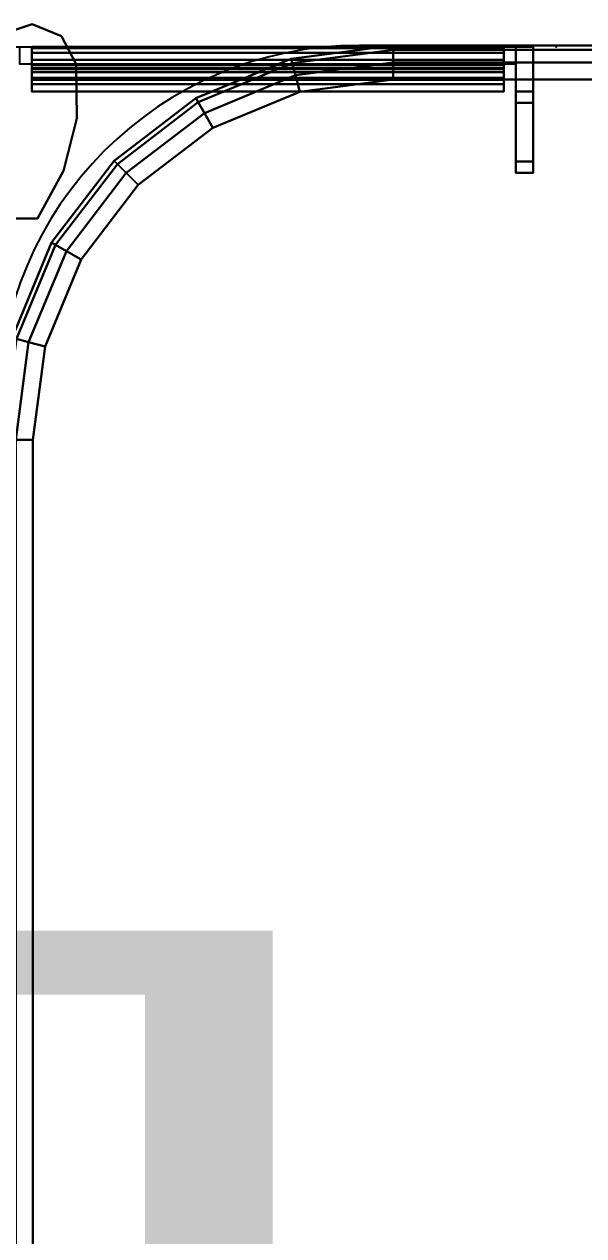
# Model space of a CAD drawing. Extents: x -170 to 1783, y -20 to 1205.
# Drawn here: x 22.719 to 24.66, y 1048.282 to 1052.484 of the extents above; entities that cross this region are included whole.
import ezdxf
from ezdxf.enums import TextEntityAlignment as Align

# ---------------------------------------------------------------- set-up
doc = ezdxf.new("R2010")
doc.units = 0
doc.header["$LTSCALE"] = 96
doc.header["$MEASUREMENT"] = 0
for name, color, linetype in [('A-FURN-3-PANEL-RACE', 7, 'Continuous'), ('A-FURN-3-PANEL-TRIM', 7, 'Continuous'), ('A-FURN-3-WKSF-TOP', 7, 'Continuous'), ('A-FURN-3-WKSF-TRIM', 7, 'Continuous'), ('A-FURN-P-WKSF', 7, 'Continuous'), ('MAIN_PANEL', 7, 'Continuous'), ('MAIN_PANEL_COMP', 7, 'Continuous'), ('MAIN_WKSURF', 7, 'Continuous'), ('SM', 7, 'Continuous')]:
    doc.layers.add(name, color=color, linetype=linetype)

# ---------------------------------------------------------------- blocks, each defined once
blk = doc.blocks.new('EC-EFN-244')
at = {"layer": 'A-FURN-3-PANEL-TRIM', "color": 60, "linetype": 'Continuous'}
for points in [[(23.4, -0.1348, 3.8013), (23.4, 0.3185, 3.8013), (23.4, 0.3185, 4.013), (23.4, -0.1348, 4.013)], [(24.0395, -0.0114, 3.8013), (24.0735, -0.1159, 3.8013), (24.0735, -0.1159, 4.013), (24.0395, -0.0114, 4.013)], [(24.0735, -0.1159, 3.8013), (24.0322, -0.2178, 3.8013), (24.0322, -0.2178, 4.013), (24.0735, -0.1159, 4.013)], [(23.5649, -0.2249, 3.8013), (23.4, -0.1348, 3.8013), (23.4, -0.1348, 4.013), (23.5649, -0.2249, 4.013)], [(23.7471, -0.2706, 3.8013), (23.5649, -0.2249, 3.8013), (23.5649, -0.2249, 4.013), (23.7471, -0.2706, 4.013)], [(24.0322, -0.2178, 3.8013), (23.935, -0.269, 3.8013), (23.935, -0.269, 4.013), (24.0322, -0.2178, 4.013)], [(23.935, -0.269, 3.8013), (23.7471, -0.2706, 3.8013), (23.7471, -0.2706, 4.013), (23.935, -0.269, 4.013)]]:
    blk.add_3dface(points, dxfattribs=at)
for points, invisible_edges in [([(23.9, 0.3185, 3.8013), (23.4, -0.1348, 3.8013), (23.9639, 0.0847, 3.8013), (23.9163, 0.1973, 3.8013)], 3), ([(23.9, 0.3185, 4.013), (23.9163, 0.1973, 4.013), (23.9639, 0.0847, 4.013), (23.4, -0.1348, 4.013)], 12), ([(23.9, 0.3185, 3.8013), (23.4, 0.3185, 3.8013), (23.4, -0.1348, 3.8013)], 12), ([(23.4, -0.1348, 4.013), (23.4, 0.3185, 4.013), (23.9, 0.3185, 4.013)], 12), ([(23.9639, 0.0847, 3.8013), (23.4, -0.1348, 3.8013), (24.0735, -0.1159, 3.8013), (24.0395, -0.0114, 3.8013)], 3), ([(23.9639, 0.0847, 4.013), (24.0395, -0.0114, 4.013), (24.0735, -0.1159, 4.013), (23.4, -0.1348, 4.013)], 12), ([(24.0735, -0.1159, 3.8013), (23.4, -0.1348, 3.8013), (23.935, -0.269, 3.8013), (24.0322, -0.2178, 3.8013)], 3), ([(24.0735, -0.1159, 4.013), (24.0322, -0.2178, 4.013), (23.935, -0.269, 4.013), (23.4, -0.1348, 4.013)], 12), ([(23.935, -0.269, 3.8013), (23.4, -0.1348, 3.8013), (23.5649, -0.2249, 3.8013), (23.7471, -0.2706, 3.8013)], 1), ([(23.935, -0.269, 4.013), (23.7471, -0.2706, 4.013), (23.5649, -0.2249, 4.013), (23.4, -0.1348, 4.013)], 8)]:
    blk.add_3dface(points, dxfattribs=dict(at, invisible_edges=invisible_edges))
blk = doc.blocks.new('EC-WYC-46-2424-T')
at = {"layer": 'A-FURN-3-WKSF-TOP', "color": 60, "linetype": 'Continuous'}
for points, invisible_edges in [([(47.882, -28.1146, 27.75), (24.118, -34.22, 27.75), (24.118, -70.632, 27.75), (47.882, -70.632, 27.75)], 5), ([(47.882, -28.1146, 29), (47.882, -70.632, 29), (24.118, -70.632, 29), (24.118, -34.22, 29)], 10), ([(24.118, -70.632, 27.75), (24.1606, -70.9555, 27.75), (47.8394, -70.9555, 27.75), (47.882, -70.632, 27.75)], 10), ([(24.118, -70.632, 29), (47.882, -70.632, 29), (47.8394, -70.9555, 29), (24.1606, -70.9555, 29)], 5), ([(47.7145, -71.257, 27.75), (47.8394, -70.9555, 27.75), (24.1606, -70.9555, 27.75), (24.2855, -71.257, 27.75)], 10), ([(47.7145, -71.257, 29), (24.2855, -71.257, 29), (24.1606, -70.9555, 29), (47.8394, -70.9555, 29)], 5), ([(24.2855, -71.257, 27.75), (24.4841, -71.5159, 27.75), (47.5159, -71.5159, 27.75), (47.7145, -71.257, 27.75)], 10), ([(24.2855, -71.257, 29), (47.7145, -71.257, 29), (47.5159, -71.5159, 29), (24.4841, -71.5159, 29)], 5), ([(47.257, -71.7145, 27.75), (47.5159, -71.5159, 27.75), (24.4841, -71.5159, 27.75), (24.743, -71.7145, 27.75)], 10), ([(47.257, -71.7145, 29), (24.743, -71.7145, 29), (24.4841, -71.5159, 29), (47.5159, -71.5159, 29)], 5), ([(24.743, -71.7145, 27.75), (25.0445, -71.8394, 27.75), (46.9555, -71.8394, 27.75), (47.257, -71.7145, 27.75)], 10), ([(24.743, -71.7145, 29), (47.257, -71.7145, 29), (46.9555, -71.8394, 29), (25.0445, -71.8394, 29)], 5), ([(46.632, -71.882, 27.75), (46.9555, -71.8394, 27.75), (25.0445, -71.8394, 27.75), (25.368, -71.882, 27.75)], 2), ([(46.632, -71.882, 29), (25.368, -71.882, 29), (25.0445, -71.8394, 29), (46.9555, -71.8394, 29)], 4)]:
    blk.add_3dface(points, dxfattribs=dict(at, invisible_edges=invisible_edges))
at = {"layer": 'A-FURN-3-WKSF-TRIM', "color": 40, "linetype": 'Continuous'}
for points in [[(47.882, -28.1146, 29), (47.941, -28.1146, 28.9842), (47.941, -70.632, 28.9842), (47.882, -70.632, 29)], [(47.941, -28.1146, 27.7658), (47.882, -28.1146, 27.75), (47.882, -70.632, 27.75), (47.941, -70.632, 27.7658)], [(47.882, -70.632, 29), (47.941, -70.632, 28.9842), (47.8964, -70.9708, 28.9842), (47.8394, -70.9555, 29)], [(47.941, -70.632, 27.7658), (47.882, -70.632, 27.75), (47.8394, -70.9555, 27.75), (47.8964, -70.9708, 27.7658)], [(47.941, -70.632, 28.9842), (47.9842, -70.632, 28.941), (47.9381, -70.982, 28.941), (47.8964, -70.9708, 28.9842)], [(47.9842, -70.632, 27.809), (47.941, -70.632, 27.7658), (47.8964, -70.9708, 27.7658), (47.9381, -70.982, 27.809)], [(47.8394, -70.9555, 29), (47.8964, -70.9708, 28.9842), (47.7656, -71.2865, 28.9842), (47.7145, -71.257, 29)], [(47.8964, -70.9708, 27.7658), (47.8394, -70.9555, 27.75), (47.7145, -71.257, 27.75), (47.7656, -71.2865, 27.7658)], [(47.8964, -70.9708, 28.9842), (47.9381, -70.982, 28.941), (47.803, -71.3081, 28.941), (47.7656, -71.2865, 28.9842)], [(47.9381, -70.982, 27.809), (47.8964, -70.9708, 27.7658), (47.7656, -71.2865, 27.7658), (47.803, -71.3081, 27.809)], [(47.9381, -70.982, 28.941), (47.9534, -70.9861, 28.882), (47.8167, -71.316, 28.882), (47.803, -71.3081, 28.941)], [(47.9534, -70.9861, 27.868), (47.9381, -70.982, 27.809), (47.803, -71.3081, 27.809), (47.8167, -71.316, 27.868)], [(47.9534, -70.9861, 28.882), (47.9534, -70.9861, 27.868), (47.8167, -71.316, 27.868), (47.8167, -71.316, 28.882)], [(47.7145, -71.257, 29), (47.7656, -71.2865, 28.9842), (47.5576, -71.5576, 28.9842), (47.5159, -71.5159, 29)], [(47.7656, -71.2865, 27.7658), (47.7145, -71.257, 27.75), (47.5159, -71.5159, 27.75), (47.5576, -71.5576, 27.7658)], [(47.7656, -71.2865, 28.9842), (47.803, -71.3081, 28.941), (47.5881, -71.5881, 28.941), (47.5576, -71.5576, 28.9842)], [(47.803, -71.3081, 27.809), (47.7656, -71.2865, 27.7658), (47.5576, -71.5576, 27.7658), (47.5881, -71.5881, 27.809)], [(47.803, -71.3081, 28.941), (47.8167, -71.316, 28.882), (47.5993, -71.5993, 28.882), (47.5881, -71.5881, 28.941)], [(47.8167, -71.316, 27.868), (47.803, -71.3081, 27.809), (47.5881, -71.5881, 27.809), (47.5993, -71.5993, 27.868)], [(47.8167, -71.316, 28.882), (47.8167, -71.316, 27.868), (47.5993, -71.5993, 27.868), (47.5993, -71.5993, 28.882)], [(47.5159, -71.5159, 29), (47.5576, -71.5576, 28.9842), (47.2865, -71.7656, 28.9842), (47.257, -71.7145, 29)], [(47.5576, -71.5576, 27.7658), (47.5159, -71.5159, 27.75), (47.257, -71.7145, 27.75), (47.2865, -71.7656, 27.7658)], [(47.5576, -71.5576, 28.9842), (47.5881, -71.5881, 28.941), (47.3081, -71.803, 28.941), (47.2865, -71.7656, 28.9842)], [(47.5881, -71.5881, 27.809), (47.5576, -71.5576, 27.7658), (47.2865, -71.7656, 27.7658), (47.3081, -71.803, 27.809)], [(47.5881, -71.5881, 28.941), (47.5993, -71.5993, 28.882), (47.316, -71.8167, 28.882), (47.3081, -71.803, 28.941)], [(47.5993, -71.5993, 27.868), (47.5881, -71.5881, 27.809), (47.3081, -71.803, 27.809), (47.316, -71.8167, 27.868)], [(47.5993, -71.5993, 28.882), (47.5993, -71.5993, 27.868), (47.316, -71.8167, 27.868), (47.316, -71.8167, 28.882)], [(47.257, -71.7145, 29), (47.2865, -71.7656, 28.9842), (46.9708, -71.8964, 28.9842), (46.9555, -71.8394, 29)], [(47.2865, -71.7656, 27.7658), (47.257, -71.7145, 27.75), (46.9555, -71.8394, 27.75), (46.9708, -71.8964, 27.7658)], [(47.2865, -71.7656, 28.9842), (47.3081, -71.803, 28.941), (46.982, -71.9381, 28.941), (46.9708, -71.8964, 28.9842)], [(47.3081, -71.803, 27.809), (47.2865, -71.7656, 27.7658), (46.9708, -71.8964, 27.7658), (46.982, -71.9381, 27.809)], [(47.3081, -71.803, 28.941), (47.316, -71.8167, 28.882), (46.9861, -71.9534, 28.882), (46.982, -71.9381, 28.941)], [(47.316, -71.8167, 27.868), (47.3081, -71.803, 27.809), (46.982, -71.9381, 27.809), (46.9861, -71.9534, 27.868)], [(46.9555, -71.8394, 29), (46.9708, -71.8964, 28.9842), (46.632, -71.941, 28.9842), (46.632, -71.882, 29)], [(46.9708, -71.8964, 27.7658), (46.9555, -71.8394, 27.75), (46.632, -71.882, 27.75), (46.632, -71.941, 27.7658)], [(47.316, -71.8167, 28.882), (47.316, -71.8167, 27.868), (46.9861, -71.9534, 27.868), (46.9861, -71.9534, 28.882)], [(46.632, -71.882, 29), (46.632, -71.941, 28.9842), (25.368, -71.941, 28.9842), (25.368, -71.882, 29)], [(46.632, -71.941, 27.7658), (46.632, -71.882, 27.75), (25.368, -71.882, 27.75), (25.368, -71.941, 27.7658)], [(46.9708, -71.8964, 28.9842), (46.982, -71.9381, 28.941), (46.632, -71.9842, 28.941), (46.632, -71.941, 28.9842)], [(46.982, -71.9381, 27.809), (46.9708, -71.8964, 27.7658), (46.632, -71.941, 27.7658), (46.632, -71.9842, 27.809)], [(46.632, -71.941, 28.9842), (46.632, -71.9842, 28.941), (25.368, -71.9842, 28.941), (25.368, -71.941, 28.9842)], [(46.632, -71.9842, 27.809), (46.632, -71.941, 27.7658), (25.368, -71.941, 27.7658), (25.368, -71.9842, 27.809)], [(46.982, -71.9381, 28.941), (46.9861, -71.9534, 28.882), (46.632, -72, 28.882), (46.632, -71.9842, 28.941)], [(46.9861, -71.9534, 27.868), (46.982, -71.9381, 27.809), (46.632, -71.9842, 27.809), (46.632, -72, 27.868)], [(46.632, -71.9842, 28.941), (46.632, -72, 28.882), (25.368, -72, 28.882), (25.368, -71.9842, 28.941)], [(46.632, -72, 27.868), (46.632, -71.9842, 27.809), (25.368, -71.9842, 27.809), (25.368, -72, 27.868)], [(46.9861, -71.9534, 28.882), (46.9861, -71.9534, 27.868), (46.632, -72, 27.868), (46.632, -72, 28.882)], [(46.632, -72, 28.882), (46.632, -72, 27.868), (25.368, -72, 27.868), (25.368, -72, 28.882)]]:
    blk.add_3dface(points, dxfattribs=at)
at = {"layer": 'A-FURN-P-WKSF', "color": 7, "linetype": 'Continuous'}
blk.add_line((25.25, -72), (46.75, -72), dxfattribs=at)
blk.add_arc((46.75, -70.75), 1.25, 270, 360, dxfattribs=at)
blk = doc.blocks.new('EC-EC-1')
at = {"layer": 'A-FURN-3-PANEL-RACE', "color": 40, "linetype": 'Continuous'}
for points, invisible_edges in [([(0, 0, 3.515), (0, 0, 0.3963), (0, 1.8399, 0.3963), (0, 1.8399, 3.515)], 8), ([(0.155, 1.8399, 3.1951), (0, 1.8399, 3.515), (0, 1.8399, 0.3963), (0.155, 1.8399, 1.4986)], 5), ([(0.1945, 1.8399, 1.4986), (0.155, 1.8399, 1.4986), (0, 1.8399, 0.3963), (0.438, 1.8399, 0.3963)], 10), ([(0.438, 1.8399, 3.245), (0.438, 1.8399, 3.515), (0, 1.8399, 3.515), (0.155, 1.8399, 3.1951)], 4), ([(0.438, 1.7799, 3.515), (0, 1.7799, 3.515), (0, 1.8399, 3.515), (0.438, 1.8399, 3.515)], 2), ([(0.3985, 1.8399, 1.7894), (0.1945, 1.8399, 1.4986), (0.438, 1.8399, 0.3963), (0.438, 1.8399, 1.7894)], 2), ([(0.438, 1.8399, 0.3963), (0.438, 1.7799, 0.4563), (0.438, 1.7799, 1.7894), (0.438, 1.8399, 1.7894)], 1), ([(0.06, 1.7799, 0.4563), (0.06, 1.7799, 3.515), (0.155, 1.7799, 3.1951), (0.155, 1.7799, 1.4986)], 10), ([(0.438, 1.7799, 0.4563), (0.06, 1.7799, 0.4563), (0.155, 1.7799, 1.4986), (0.1945, 1.7799, 1.4986)], 10), ([(0.155, 1.7799, 3.1951), (0.06, 1.7799, 3.515), (0.438, 1.7799, 3.515), (0.438, 1.7799, 3.245)], 1), ([(0.438, 1.7799, 1.7894), (0.438, 1.7799, 0.4563), (0.1945, 1.7799, 1.4986), (0.3985, 1.7799, 1.7894)], 2), ([(0, 0.1015, 4.0847), (0, 0.1015, 3.515), (0, 1.7384, 3.515), (0, 1.7384, 4.0847)], 2), ([(0.06, 1.7384, 3.515), (0.06, 1.7384, 4.0847), (0, 1.7384, 4.0847), (0, 1.7384, 3.515)], 2), ([(0.0632, 1.7384, 4.1093), (0.0053, 1.7384, 4.1248), (0, 1.7384, 4.0847), (0.06, 1.7384, 4.0847)], 5), ([(0.0727, 1.7384, 4.1322), (0.0208, 1.7384, 4.1622), (0.0053, 1.7384, 4.1248), (0.0632, 1.7384, 4.1093)], 5), ([(0.0878, 1.7384, 4.1519), (0.0454, 1.7384, 4.1943), (0.0208, 1.7384, 4.1622), (0.0727, 1.7384, 4.1322)], 5), ([(0.1075, 1.7384, 4.1669), (0.0775, 1.7384, 4.2189), (0.0454, 1.7384, 4.1943), (0.0878, 1.7384, 4.1519)], 5), ([(0.06, 0.1015, 4.0847), (0.06, 1.7384, 4.0847), (0.06, 1.7384, 3.515), (0.06, 0.1015, 3.515)], 4), ([(0.1304, 1.7384, 4.1764), (0.1149, 1.7384, 4.2344), (0.0775, 1.7384, 4.2189), (0.1075, 1.7384, 4.1669)], 5), ([(0.155, 1.7384, 4.1797), (0.155, 1.7384, 4.2397), (0.1149, 1.7384, 4.2344), (0.1304, 1.7384, 4.1764)], 4), ([(0.06, 0.1015, 3.515), (0, 0.1015, 3.515), (0, 0.1015, 4.0847), (0.06, 0.1015, 4.0847)], 4), ([(0.0632, 0.1015, 4.1093), (0.06, 0.1015, 4.0847), (0, 0.1015, 4.0847), (0.0053, 0.1015, 4.1248)], 10), ([(0.0727, 0.1015, 4.1322), (0.0632, 0.1015, 4.1093), (0.0053, 0.1015, 4.1248), (0.0208, 0.1015, 4.1622)], 10), ([(0.0878, 0.1015, 4.1519), (0.0727, 0.1015, 4.1322), (0.0208, 0.1015, 4.1622), (0.0454, 0.1015, 4.1943)], 10), ([(0.1075, 0.1015, 4.1669), (0.0878, 0.1015, 4.1519), (0.0454, 0.1015, 4.1943), (0.0775, 0.1015, 4.2189)], 10), ([(0.1304, 0.1015, 4.1764), (0.1075, 0.1015, 4.1669), (0.0775, 0.1015, 4.2189), (0.1149, 0.1015, 4.2344)], 10), ([(0.155, 0.1015, 4.1797), (0.1304, 0.1015, 4.1764), (0.1149, 0.1015, 4.2344), (0.155, 0.1015, 4.2397)], 2)]:
    blk.add_3dface(points, dxfattribs=dict(at, invisible_edges=invisible_edges))
for points in [[(0.155, 1.7799, 1.4986), (0.155, 1.7799, 3.1951), (0.155, 1.8399, 3.1951), (0.155, 1.8399, 1.4986)], [(0.1945, 1.8399, 1.4986), (0.1945, 1.7799, 1.4986), (0.155, 1.7799, 1.4986), (0.155, 1.8399, 1.4986)], [(0.155, 1.7799, 3.1951), (0.438, 1.7799, 3.245), (0.438, 1.8399, 3.245), (0.155, 1.8399, 3.1951)], [(0.3985, 1.8399, 1.7894), (0.3985, 1.7799, 1.7894), (0.1945, 1.7799, 1.4986), (0.1945, 1.8399, 1.4986)], [(0.438, 1.8399, 1.7894), (0.438, 1.7799, 1.7894), (0.3985, 1.7799, 1.7894), (0.3985, 1.8399, 1.7894)], [(0.438, 1.7799, 3.245), (0.438, 1.7799, 3.515), (0.438, 1.8399, 3.515), (0.438, 1.8399, 3.245)], [(0.06, 1.7384, 3.515), (0, 1.7384, 3.515), (0, 1.7799, 3.515), (0.06, 1.7799, 3.515)], [(0.0053, 0.1015, 4.1248), (0, 0.1015, 4.0847), (0, 1.7384, 4.0847), (0.0053, 1.7384, 4.1248)], [(0.0208, 0.1015, 4.1622), (0.0053, 0.1015, 4.1248), (0.0053, 1.7384, 4.1248), (0.0208, 1.7384, 4.1622)], [(0.0454, 0.1015, 4.1943), (0.0208, 0.1015, 4.1622), (0.0208, 1.7384, 4.1622), (0.0454, 1.7384, 4.1943)], [(0.0775, 0.1015, 4.2189), (0.0454, 0.1015, 4.1943), (0.0454, 1.7384, 4.1943), (0.0775, 1.7384, 4.2189)], [(0.0632, 1.7384, 4.1093), (0.06, 1.7384, 4.0847), (0.06, 0.1015, 4.0847), (0.0632, 0.1015, 4.1093)], [(0.0727, 1.7384, 4.1322), (0.0632, 1.7384, 4.1093), (0.0632, 0.1015, 4.1093), (0.0727, 0.1015, 4.1322)], [(0.0878, 1.7384, 4.1519), (0.0727, 1.7384, 4.1322), (0.0727, 0.1015, 4.1322), (0.0878, 0.1015, 4.1519)], [(0.1149, 0.1015, 4.2344), (0.0775, 0.1015, 4.2189), (0.0775, 1.7384, 4.2189), (0.1149, 1.7384, 4.2344)], [(0.1075, 1.7384, 4.1669), (0.0878, 1.7384, 4.1519), (0.0878, 0.1015, 4.1519), (0.1075, 0.1015, 4.1669)], [(0.1304, 1.7384, 4.1764), (0.1075, 1.7384, 4.1669), (0.1075, 0.1015, 4.1669), (0.1304, 0.1015, 4.1764)], [(0.155, 0.1015, 4.2397), (0.1149, 0.1015, 4.2344), (0.1149, 1.7384, 4.2344), (0.155, 1.7384, 4.2397)], [(0.155, 1.7384, 4.1797), (0.1304, 1.7384, 4.1764), (0.1304, 0.1015, 4.1764), (0.155, 0.1015, 4.1797)], [(0.155, 0.1015, 4.1797), (0.155, 0.1015, 4.2397), (0.155, 1.7384, 4.2397), (0.155, 1.7384, 4.1797)], [(0.06, 0.1015, 3.515), (0.06, 0.06, 3.515), (0, 0.06, 3.515), (0, 0.1015, 3.515)]]:
    blk.add_3dface(points, dxfattribs=at)
at = {"layer": 'MAIN_PANEL_COMP', "color": 7, "linetype": 'Continuous'}
blk.add_point((0, 1.92), dxfattribs=at)
blk.add_point((0, 1.92), dxfattribs=at)
at = {"layer": 'SM', "color": 60, "linetype": 'Continuous', "width": 0.444444}
blk.add_text('EC-1', height=4, dxfattribs=at).set_placement((5.5789, -4.2632), align=Align.BOTTOM_CENTER)

msp = doc.modelspace()

# ---------------------------------------------------------------- block references
at = {"layer": 'MAIN_PANEL', "color": 47, "linetype": 'Continuous', "rotation": 90}
msp.add_blockref('EC-EFN-244', (22.63112, 1028.41082), dxfattribs=at)
at = {"layer": 'MAIN_PANEL_COMP', "color": 47, "linetype": 'Continuous', "rotation": 270}
msp.add_blockref('EC-EC-1', (22.64426, 1052.40638), dxfattribs=at)
at = {"layer": 'MAIN_WKSURF', "color": 47, "linetype": 'Continuous', "rotation": 180}
msp.add_blockref('EC-WYC-46-2424-T', (70.63112, 980.41082), dxfattribs=at)

doc.saveas('drawing.dxf')
